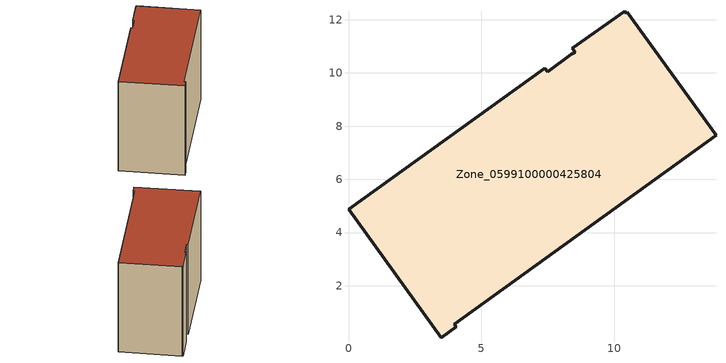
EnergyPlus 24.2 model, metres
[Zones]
Zone_0599100000425804
 floor ground (C_G): 10.48,12.28 13.82,7.67 3.97,0.56 4.04,0.45 3.49,0.03 0,4.88 7.39,10.18 7.49,10.04 8.38,10.7 8.53,10.78 8.42,10.92 10.39,12.33 10.44,12.24 z0
 wall outside (C_F): 3.49,0.03 4.04,0.45 3.97,0.56 13.82,7.67 10.48,12.28 10.44,12.24 10.39,12.33 8.42,10.92 8.53,10.78 8.38,10.7 7.49,10.04 7.39,10.18 0,4.88 3.49,0.03 z0:9.3
 roof outside (C_R): 13.82,7.67 10.48,12.28 10.44,12.24 10.39,12.33 8.42,10.92 8.53,10.78 8.38,10.7 7.49,10.04 7.39,10.18 0,4.88 3.49,0.03 4.04,0.45 3.97,0.56 z9.3
[BUILDING]
Pand.0599100000425804: North Axis=0; Terrain=City; Loads Convergence Tolerance Value=0.04; Temperature Convergence Tolerance Value=0.4; Solar Distribution=FullExterior; Maximum Number of Warmup Days=25; Minimum Number of Warmup Days=1
[Site:Location]
Rotterdam.The.Hague.AP_ZH_NLD Design_Conditions: Latitude=51.96; Longitude=4.45; Time Zone=1; Elevation=-4.5
[SITE:GROUNDTEMPERATURE:BUILDINGSURFACE]
18, 18, 18, 18, 18, 18, 18, 18, 18, 18, 18, 18
[MATERIAL] Thermal Absorptance=0.9; Solar Absorptance=0.7; Visible Absorptance=0.7
Name | Roughness | Thickness | Conductivity | Density | Specific Heat
G.TC.2006-2014 | MediumSmooth | 0.15 | 0.06 | 540 | 1210
F.TC.2006-2014 | Rough | 0.3 | 0.12 | 1920 | 840
R.TC.2006-2014 | MediumRough | 0.2 | 0.08 | 1500 | 1000
[CONSTRUCTION]
C_G: G.TC.2006-2014
C_F: F.TC.2006-2014
C_R: R.TC.2006-2014
[ZONE]
Zone_0599100000425804: Type=1; Multiplier=1; Ceiling Height=Autocalculate; Volume=Autocalculate; Floor Area=autocalculate; Part of Total Floor Area=Yes
[ZONEINFILTRATION:DESIGNFLOWRATE]
Infil_Zone_0599100000425804: Zone or ZoneList or Space or SpaceList=Zone_0599100000425804; Schedule=AlwaysOn; Design Flow Rate Calculation Method=Flow/Area; Flow Rate per Floor Area=0.0015; Constant Term Coefficient=1; Temperature Term Coefficient=0; Velocity Term Coefficient=0; Velocity Squared Term Coefficient=0
[HVACTEMPLATE:ZONE:IDEALLOADSAIRSYSTEM]
Zone_0599100000425804: Maximum Heating Supply Air Temperature=50; Minimum Cooling Supply Air Temperature=13; Maximum Heating Supply Air Humidity Ratio=0.0156; Minimum Cooling Supply Air Humidity Ratio=0.0077; Heating Limit=NoLimit; Cooling Limit=NoLimit; Dehumidification Control Type=ConstantSensibleHeatRatio; Cooling Sensible Heat Ratio=0.7; Dehumidification Setpoint=60; Humidification Control Type=None; Humidification Setpoint=30; Outdoor Air Method=None; Outdoor Air Flow Rate per Person=0.00944; Outdoor Air Flow Rate per Zone Floor Area=0; Outdoor Air Flow Rate per Zone=0; Demand Controlled Ventilation Type=None; Outdoor Air Economizer Type=NoEconomizer; Heat Recovery Type=None; Sensible Heat Recovery Effectiveness=0.7; Latent Heat Recovery Effectiveness=0.65
[ZONECONTROL:THERMOSTAT]
ThermostatControl_Zone_0599100000425804: Zone or ZoneList=Zone_0599100000425804; Control Type Schedule=DualSetpointControlType; Control 1=Thermostat_Zone_0599100000425804; Temperature Difference Between Cutout And Setpoint=0
[THERMOSTATSETPOINT:DUALSETPOINT]
Thermostat_Zone_0599100000425804: Heating Setpoint Temperature Schedule=HeatingSetpoint_Zone_0599100000425804; Cooling Setpoint Temperature Schedule=CoolingSetpoint_Zone_0599100000425804
[SCHEDULE:COMPACT]
HeatingSetpoint_Zone_0599100000425804: Through: 12/31, For: AllDays, Until: 24:00, 21
CoolingSetpoint_Zone_0599100000425804: Through: 12/31, For: AllDays, Until: 24:00, 24
DualSetpointControlType: Through: 12/31, For: AllDays, Until: 24:00, 4
AlwaysOn: Through: 12/31, For: AllDays, Until: 24:00, 1
